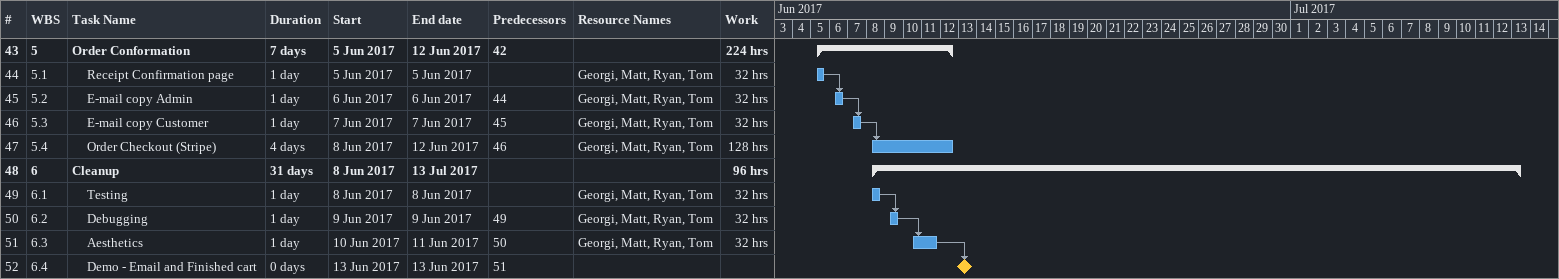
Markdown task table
| ID | WBS | Task | Duration | Start | Finish | Predecessors | Resources | Work (h) |
|---|---|---|---|---|---|---|---|---|
| 43 | 5 | **Order Conformation** | 7d | 2017-06-05 | 2017-06-12 | 42 |  | 224 |
| 44 | 5.1 | Receipt Confirmation page | 1d | 2017-06-05 | 2017-06-05 |  | Georgi, Matt, Ryan, Tom | 32 |
| 45 | 5.2 | E-mail copy Admin | 1d | 2017-06-06 | 2017-06-06 | 44 | Georgi, Matt, Ryan, Tom | 32 |
| 46 | 5.3 | E-mail copy Customer | 1d | 2017-06-07 | 2017-06-07 | 45 | Georgi, Matt, Ryan, Tom | 32 |
| 47 | 5.4 | Order Checkout (Stripe) | 4d | 2017-06-08 | 2017-06-12 | 46 | Georgi, Matt, Ryan, Tom | 128 |
| 48 | 6 | **Cleanup** | 31d | 2017-06-08 | 2017-07-13 |  |  | 96 |
| 49 | 6.1 | Testing | 1d | 2017-06-08 | 2017-06-08 |  | Georgi, Matt, Ryan, Tom | 32 |
| 50 | 6.2 | Debugging | 1d | 2017-06-09 | 2017-06-09 | 49 | Georgi, Matt, Ryan, Tom | 32 |
| 51 | 6.3 | Aesthetics | 1d | 2017-06-10 | 2017-06-11 | 50 | Georgi, Matt, Ryan, Tom | 32 |
| 52 | 6.4 | Demo - Email and Finished cart | 0d | 2017-06-13 | 2017-06-13 | 51 |  |  |
